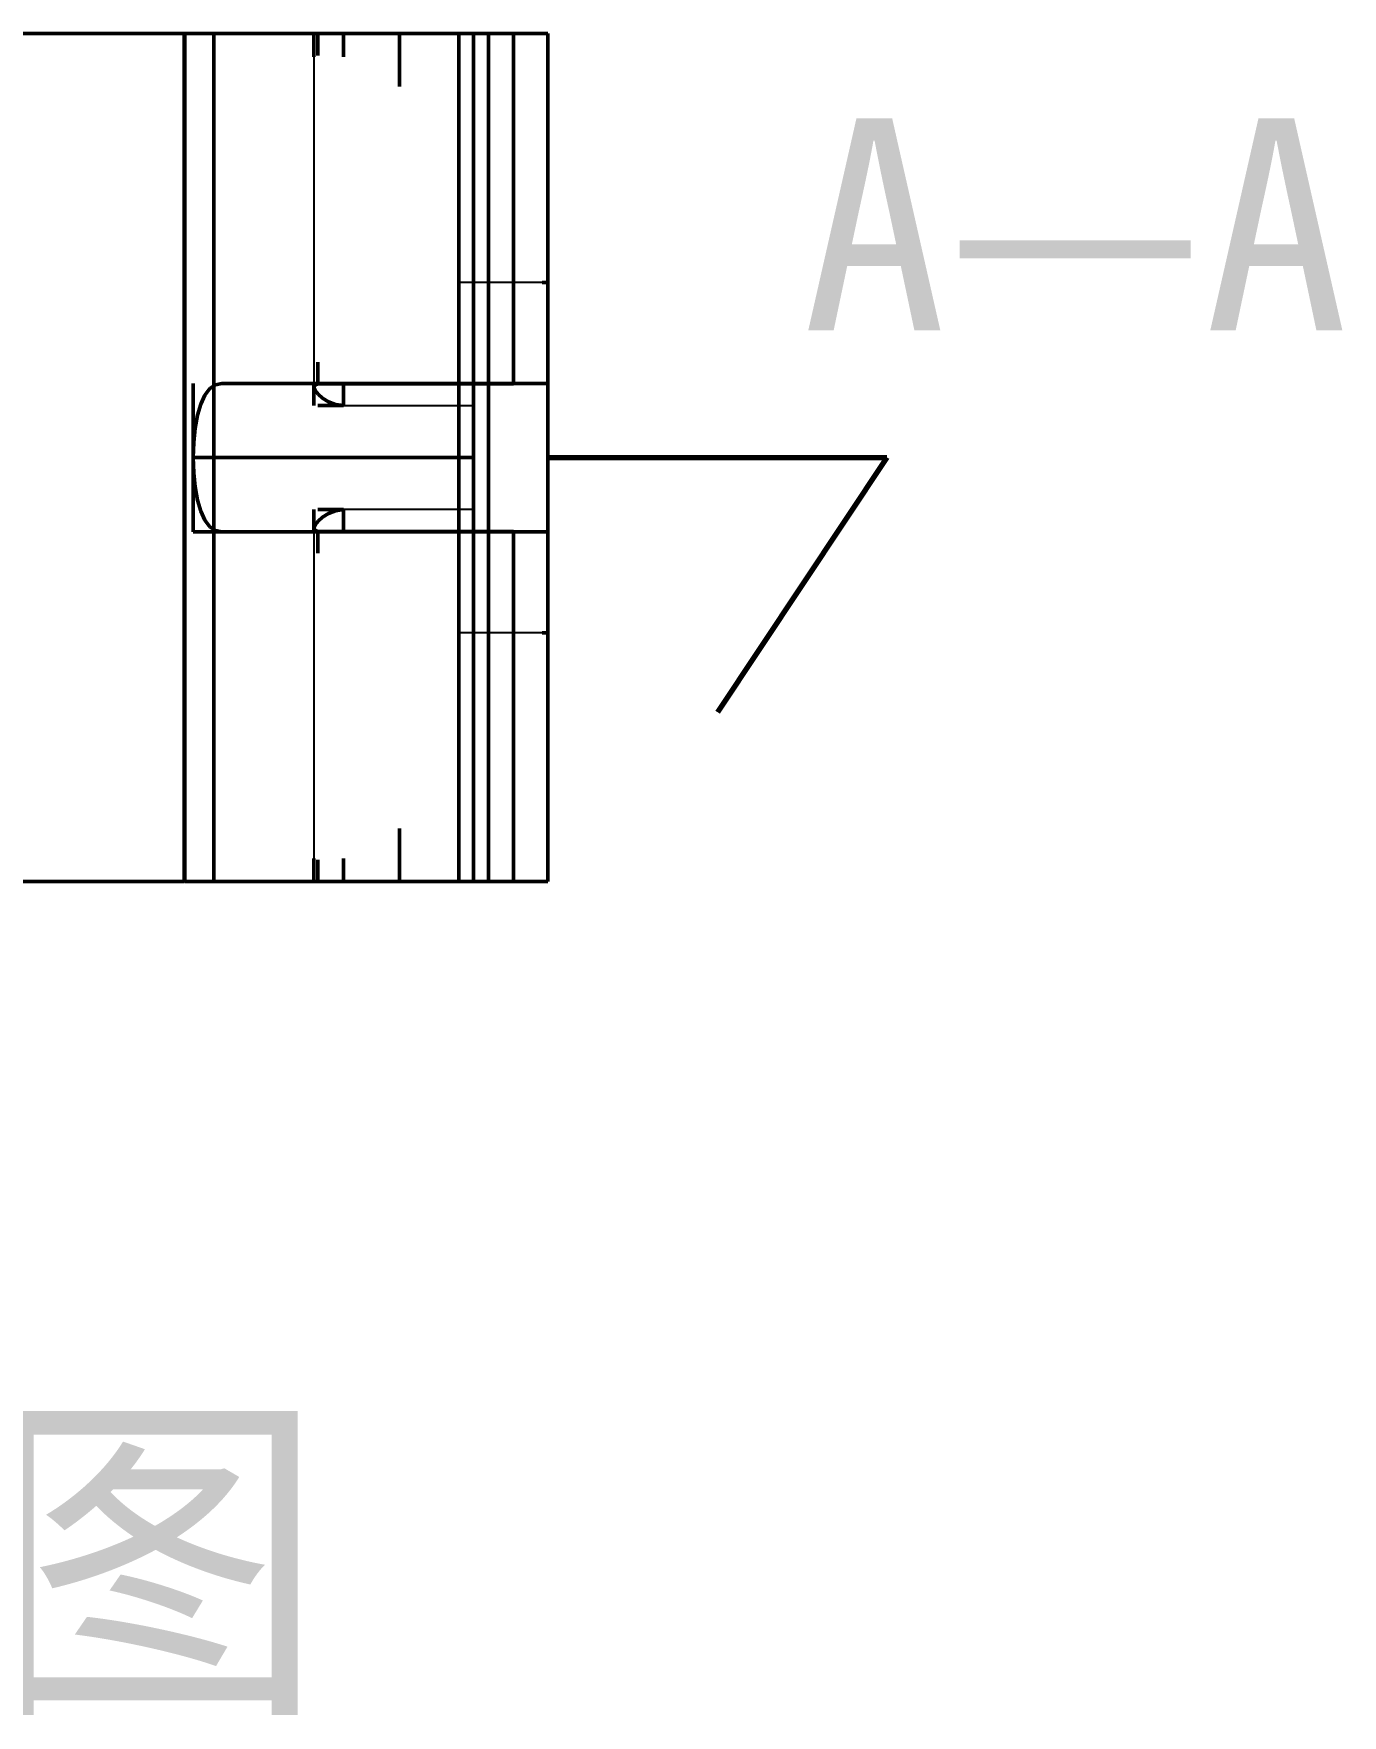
# Model space of a CAD drawing. Header units: millimetres. Extents: x -55 to 113, y -282 to 116.
# Drawn here: x 24.87 to 55.74, y 76.35 to 116.01 of the extents above; entities that cross this region are included whole.
import ezdxf
from ezdxf.enums import TextEntityAlignment as Align

# ---------------------------------------------------------------- set-up
doc = ezdxf.new("R2010")
doc.units = ezdxf.units.MM
for name, color, linetype, lineweight in [('剖切线', 1, 'Continuous', 70), ('可见轮廓', 7, 'Continuous', 50), ('标注', 2, 'Continuous', 25), ('隐藏线', 5, 'Continuous', 25)]:
    doc.layers.add(name, color=color, linetype=linetype, lineweight=lineweight)
doc.styles.add('中文字体', font='simhei.ttf')

msp = doc.modelspace()

# ---------------------------------------------------------------- linework, layer by layer
at = {"layer": '剖切线'}
for p, q in [((37, 106.01), (45, 106.01)), ((45, 106.01), (41, 100.01))]:
    msp.add_line(p, q, dxfattribs=at)
at = {"layer": '可见轮廓'}
for p, q in [((28.418, 116.01), (19.5, 116.01)), ((28.418, 116.01), (28.418, 106.01)), ((28.44, 116.01), (28.428, 116.01)), ((28.437, 116.01), (34.211, 116.01)), ((29.118, 116.01), (28.437, 116.01)), ((28.437, 116.01), (28.437, 96.01)), ((28.457, 116.01), (28.44, 116.01)), ((28.535, 116.01), (28.505, 116.01)), ((28.569, 116.01), (28.535, 116.01)), ((28.622, 116.01), (28.569, 116.01)), ((28.681, 116.01), (28.622, 116.01)), ((28.745, 116.01), (28.681, 116.01)), ((28.813, 116.01), (28.745, 116.01)), ((28.886, 116.01), (28.813, 116.01)), ((28.962, 116.01), (28.886, 116.01)), ((29.04, 116.01), (28.962, 116.01)), ((29.118, 116.01), (29.04, 116.01)), ((32.184, 116.01), (29.118, 116.01)), ((29.118, 116.01), (29.118, 106.01)), ((29.118, 116.01), (29.118, 96.01)), ((31.483, 116.01), (31.483, 115.462)), ((31.576, 116.01), (32.183, 116.01)), ((31.576, 116.01), (36.187, 116.01)), ((31.576, 116.01), (31.576, 115.494)), ((32.183, 116.01), (32.183, 115.462)), ((35.25, 116.01), (32.184, 116.01)), ((33.5, 116.01), (34.9, 116.01)), ((33.5, 116.01), (33.5, 114.76)), ((34.211, 116.01), (34.9, 116.01)), ((34.9, 116.01), (34.9, 107.76)), ((34.9, 116.01), (34.9, 114.76)), ((35.364, 116.01), (35.25, 116.01)), ((35.25, 116.01), (35.25, 106.01)), ((35.479, 116.01), (35.364, 116.01)), ((35.595, 116.01), (35.479, 116.01)), ((35.712, 116.01), (35.595, 116.01)), ((37, 116.01), (35.6, 116.01)), ((35.6, 116.01), (35.6, 96.01)), ((35.83, 116.01), (35.712, 116.01)), ((35.948, 116.01), (35.83, 116.01)), ((36.067, 116.01), (35.948, 116.01)), ((36.187, 116.01), (36.067, 116.01)), ((36.275, 116.01), (36.187, 116.01)), ((36.187, 116.01), (36.187, 111.885)), ((37, 116.01), (36.187, 116.01)), ((36.361, 116.01), (36.275, 116.01)), ((36.442, 116.01), (36.361, 116.01)), ((36.52, 116.01), (36.442, 116.01)), ((36.593, 116.01), (36.52, 116.01)), ((36.66, 116.01), (36.593, 116.01)), ((36.722, 116.01), (36.66, 116.01)), ((36.779, 116.01), (36.722, 116.01)), ((36.83, 116.01), (36.779, 116.01)), ((36.874, 116.01), (36.83, 116.01)), ((36.944, 116.01), (36.912, 116.01)), ((36.968, 116.01), (36.944, 116.01)), ((37, 116.01), (36.996, 116.01)), ((37, 116.01), (37, 111.885)), ((37, 116.01), (37, 107.76)), ((37, 116.01), (37, 96.01)), ((36.187, 111.885), (36.187, 111.879)), ((36.187, 111.879), (36.187, 107.76)), ((37, 111.885), (37, 107.76)), ((34.9, 110.14), (34.9, 101.88)), ((34.9, 110.14), (34.9, 107.76)), ((37, 110.14), (36.869, 110.14)), ((37, 107.76), (37, 110.14)), ((37, 101.88), (37, 110.14)), ((31.576, 108.265), (31.576, 107.749)), ((28.635, 106.01), (28.635, 107.76)), ((28.91, 107.487), (28.811, 107.275)), ((29.028, 107.639), (28.91, 107.487)), ((29.163, 107.73), (29.028, 107.639)), ((29.311, 107.76), (29.163, 107.73)), ((34.211, 107.76), (29.311, 107.76)), ((31.483, 107.785), (31.483, 107.236)), ((31.504, 107.718), (31.483, 107.666)), ((31.483, 107.666), (31.51, 107.594)), ((31.576, 107.749), (31.504, 107.718)), ((31.51, 107.594), (31.58, 107.508)), ((36.187, 107.749), (31.576, 107.749)), ((31.58, 107.508), (31.685, 107.416)), ((31.648, 107.758), (31.634, 107.757)), ((31.663, 107.759), (31.648, 107.758)), ((31.678, 107.76), (31.663, 107.759)), ((31.693, 107.76), (31.678, 107.76)), ((36.187, 107.76), (31.693, 107.76)), ((32.183, 107.785), (32.183, 107.236)), ((34.9, 107.76), (34.211, 107.76)), ((35.031, 107.76), (34.9, 107.76)), ((35.25, 107.76), (35.364, 107.76)), ((35.25, 106.01), (35.25, 107.76)), ((35.364, 107.76), (35.479, 107.76)), ((35.479, 107.76), (35.595, 107.76)), ((35.595, 107.76), (35.712, 107.76)), ((35.712, 107.76), (35.83, 107.76)), ((35.83, 107.76), (35.948, 107.76)), ((35.948, 107.76), (36.067, 107.76)), ((36.067, 107.76), (36.187, 107.76)), ((36.187, 107.76), (36.275, 107.76)), ((36.187, 107.76), (37, 107.76)), ((36.275, 107.76), (36.361, 107.76)), ((36.361, 107.76), (36.442, 107.76)), ((36.442, 107.76), (36.52, 107.76)), ((36.52, 107.76), (36.593, 107.76)), ((36.593, 107.76), (36.66, 107.76)), ((36.66, 107.76), (36.722, 107.76)), ((36.722, 107.76), (36.779, 107.76)), ((36.779, 107.76), (36.83, 107.76)), ((36.83, 107.76), (36.874, 107.76)), ((36.874, 107.76), (36.912, 107.76)), ((36.944, 107.76), (36.968, 107.76)), ((36.968, 107.76), (36.986, 107.76)), ((37, 107.76), (37, 107.553)), ((37, 107.553), (37, 107.341)), ((28.811, 107.275), (28.734, 107.012)), ((32.183, 107.236), (31.576, 107.236)), ((31.685, 107.416), (31.823, 107.33)), ((31.823, 107.33), (31.992, 107.263)), ((31.992, 107.263), (32.183, 107.236)), ((35.25, 106.01), (35.25, 107.236)), ((37, 107.341), (37, 107.125)), ((37, 107.125), (37, 106.906)), ((28.679, 106.703), (28.646, 106.365)), ((28.734, 107.012), (28.679, 106.703)), ((37, 106.906), (37, 106.685)), ((28.646, 106.365), (28.635, 106.01)), ((37, 106.685), (37, 106.461)), ((37, 106.461), (37, 106.236)), ((28.418, 106.01), (28.418, 96.01)), ((35.25, 106.01), (28.635, 106.01)), ((28.635, 104.26), (28.635, 106.01)), ((28.635, 106.01), (28.646, 105.655)), ((29.118, 106.01), (29.118, 96.01)), ((35.25, 106.01), (35.25, 96.01)), ((35.25, 104.784), (35.25, 106.01)), ((35.25, 104.26), (35.25, 106.01)), ((37, 106.236), (37, 106.01)), ((37, 106.01), (37, 105.784)), ((28.646, 105.655), (28.679, 105.318)), ((37, 105.784), (37, 105.559)), ((37, 105.559), (37, 105.335)), ((28.679, 105.318), (28.734, 105.01)), ((37, 105.335), (37, 105.114)), ((37, 105.114), (37, 104.895)), ((28.734, 105.01), (28.811, 104.746)), ((28.811, 104.746), (28.91, 104.535)), ((31.483, 104.784), (31.483, 104.235)), ((32.183, 104.784), (31.576, 104.784)), ((31.992, 104.757), (31.823, 104.69)), ((32.183, 104.784), (31.992, 104.757)), ((32.183, 104.784), (32.183, 104.235)), ((37, 104.895), (37, 104.679)), ((28.91, 104.535), (29.028, 104.382)), ((29.028, 104.382), (29.162, 104.29)), ((31.51, 104.426), (31.483, 104.354)), ((31.483, 104.354), (31.504, 104.302)), ((31.58, 104.512), (31.51, 104.426)), ((31.684, 104.603), (31.58, 104.512)), ((31.823, 104.69), (31.684, 104.603)), ((37, 104.679), (37, 104.467)), ((37, 104.467), (37, 104.26)), ((35.25, 104.26), (28.635, 104.26)), ((29.162, 104.29), (29.311, 104.26)), ((34.211, 104.26), (29.311, 104.26)), ((31.504, 104.302), (31.576, 104.271)), ((31.576, 104.271), (31.576, 103.755)), ((36.187, 104.271), (31.576, 104.271)), ((31.576, 104.271), (31.59, 104.269)), ((31.649, 104.262), (31.663, 104.261)), ((31.663, 104.261), (31.678, 104.26)), ((36.187, 104.26), (31.693, 104.26)), ((34.9, 104.26), (34.211, 104.26)), ((34.9, 104.26), (34.9, 101.88)), ((34.9, 104.26), (34.9, 96.01)), ((35.25, 104.26), (35.364, 104.26)), ((35.364, 104.26), (35.479, 104.26)), ((35.479, 104.26), (35.595, 104.26)), ((35.595, 104.26), (35.712, 104.26)), ((35.712, 104.26), (35.83, 104.26)), ((35.83, 104.26), (35.948, 104.26)), ((35.948, 104.26), (36.067, 104.26)), ((36.067, 104.26), (36.187, 104.26)), ((36.187, 104.26), (36.275, 104.26)), ((36.187, 104.26), (36.187, 100.141)), ((36.187, 104.26), (37, 104.26)), ((36.275, 104.26), (36.361, 104.26)), ((36.361, 104.26), (36.442, 104.26)), ((36.442, 104.26), (36.52, 104.26)), ((36.52, 104.26), (36.593, 104.26)), ((36.593, 104.26), (36.66, 104.26)), ((36.66, 104.26), (36.722, 104.26)), ((36.722, 104.26), (36.779, 104.26)), ((36.779, 104.26), (36.83, 104.26)), ((36.83, 104.26), (36.874, 104.26)), ((36.874, 104.26), (36.912, 104.26)), ((36.944, 104.26), (36.968, 104.26)), ((36.968, 104.26), (36.986, 104.26)), ((37, 104.26), (37, 100.135)), ((37, 101.88), (37, 104.26)), ((37, 104.26), (37, 96.01)), ((37, 101.88), (36.869, 101.88)), ((36.187, 100.141), (36.187, 100.135)), ((36.187, 100.135), (36.187, 96.01)), ((37, 100.135), (37, 96.01)), ((33.5, 97.26), (33.5, 96.01)), ((34.9, 97.26), (34.9, 96.01)), ((31.483, 96.558), (31.483, 96.01)), ((31.576, 96.526), (31.576, 96.01)), ((32.183, 96.558), (32.183, 96.01)), ((19.5, 96.01), (28.418, 96.01)), ((28.418, 96.01), (28.421, 96.01)), ((34.211, 96.01), (28.437, 96.01)), ((28.437, 96.01), (29.118, 96.01)), ((28.44, 96.01), (28.457, 96.01)), ((28.457, 96.01), (28.479, 96.01)), ((28.535, 96.01), (28.569, 96.01)), ((28.569, 96.01), (28.622, 96.01)), ((28.622, 96.01), (28.681, 96.01)), ((28.681, 96.01), (28.745, 96.01)), ((28.745, 96.01), (28.813, 96.01)), ((28.813, 96.01), (28.886, 96.01)), ((28.886, 96.01), (28.962, 96.01)), ((28.962, 96.01), (29.04, 96.01)), ((29.04, 96.01), (29.118, 96.01)), ((32.184, 96.01), (29.118, 96.01)), ((32.183, 96.01), (31.576, 96.01)), ((36.187, 96.01), (31.576, 96.01)), ((35.25, 96.01), (32.184, 96.01)), ((34.9, 96.01), (33.5, 96.01)), ((34.9, 96.01), (34.211, 96.01)), ((35.25, 96.01), (35.364, 96.01)), ((35.364, 96.01), (35.479, 96.01)), ((35.479, 96.01), (35.595, 96.01)), ((35.595, 96.01), (35.712, 96.01)), ((35.6, 96.01), (37, 96.01)), ((35.712, 96.01), (35.83, 96.01)), ((35.83, 96.01), (35.948, 96.01)), ((35.948, 96.01), (36.067, 96.01)), ((36.067, 96.01), (36.187, 96.01)), ((36.187, 96.01), (36.275, 96.01)), ((36.187, 96.01), (37, 96.01)), ((36.275, 96.01), (36.361, 96.01)), ((36.361, 96.01), (36.442, 96.01)), ((36.442, 96.01), (36.52, 96.01)), ((36.52, 96.01), (36.593, 96.01)), ((36.593, 96.01), (36.66, 96.01)), ((36.66, 96.01), (36.722, 96.01)), ((36.722, 96.01), (36.779, 96.01)), ((36.779, 96.01), (36.83, 96.01)), ((36.83, 96.01), (36.874, 96.01)), ((36.874, 96.01), (36.912, 96.01)), ((36.944, 96.01), (36.968, 96.01)), ((36.968, 96.01), (36.986, 96.01))]:
    msp.add_line(p, q, dxfattribs=at)
at = {"layer": '隐藏线'}
for p, q in [((35.6, 116.01), (19.5, 116.01)), ((28.418, 116.01), (28.418, 116.01)), ((33.5, 116.01), (28.418, 116.01)), ((28.596, 116.01), (28.437, 116.01)), ((28.785, 116.01), (28.596, 116.01)), ((29.004, 116.01), (28.785, 116.01)), ((29.251, 116.01), (29.004, 116.01)), ((29.528, 116.01), (29.251, 116.01)), ((29.833, 116.01), (29.528, 116.01)), ((30.165, 116.01), (29.833, 116.01)), ((30.522, 116.01), (30.165, 116.01)), ((30.906, 116.01), (30.522, 116.01)), ((31.314, 116.01), (30.906, 116.01)), ((31.745, 116.01), (31.314, 116.01)), ((31.483, 116.01), (31.483, 111.623)), ((31.535, 116.01), (31.519, 116.01)), ((31.554, 116.01), (31.535, 116.01)), ((31.576, 116.01), (31.554, 116.01)), ((31.78, 116.01), (31.576, 116.01)), ((31.628, 116.01), (31.688, 116.01)), ((31.688, 116.01), (31.757, 116.01)), ((32.198, 116.01), (31.745, 116.01)), ((31.757, 116.01), (31.833, 116.01)), ((31.998, 116.01), (31.78, 116.01)), ((31.833, 116.01), (31.915, 116.01)), ((31.915, 116.01), (32.002, 116.01)), ((32.227, 116.01), (31.998, 116.01)), ((32.002, 116.01), (32.091, 116.01)), ((32.091, 116.01), (32.183, 116.01)), ((32.183, 116.01), (33.716, 116.01)), ((32.673, 116.01), (32.198, 116.01)), ((32.469, 116.01), (32.227, 116.01)), ((32.724, 116.01), (32.469, 116.01)), ((33.168, 116.01), (32.673, 116.01)), ((32.989, 116.01), (32.724, 116.01)), ((33.266, 116.01), (32.989, 116.01)), ((33.68, 116.01), (33.168, 116.01)), ((33.553, 116.01), (33.266, 116.01)), ((33.637, 116.01), (33.5, 116.01)), ((33.751, 116.01), (33.553, 116.01)), ((34.211, 116.01), (33.68, 116.01)), ((33.716, 116.01), (35.25, 116.01)), ((33.953, 116.01), (33.751, 116.01)), ((33.906, 116.01), (33.773, 116.01)), ((34.036, 116.01), (33.906, 116.01)), ((34.159, 116.01), (33.953, 116.01)), ((34.369, 116.01), (34.159, 116.01)), ((34.211, 116.01), (34.287, 116.01)), ((34.287, 116.01), (34.361, 116.01)), ((34.361, 116.01), (34.43, 116.01)), ((34.584, 116.01), (34.369, 116.01)), ((34.43, 116.01), (34.496, 116.01)), ((34.496, 116.01), (34.558, 116.01)), ((34.558, 116.01), (34.615, 116.01)), ((34.802, 116.01), (34.584, 116.01)), ((34.615, 116.01), (34.668, 116.01)), ((34.668, 116.01), (34.715, 116.01)), ((34.715, 116.01), (34.758, 116.01)), ((34.758, 116.01), (34.795, 116.01)), ((35.024, 116.01), (34.802, 116.01)), ((34.827, 116.01), (34.853, 116.01)), ((34.853, 116.01), (34.873, 116.01)), ((34.9, 116.01), (34.9, 111.885)), ((34.9, 116.01), (34.9, 106.01)), ((35.25, 116.01), (35.024, 116.01)), ((35.25, 116.01), (35.25, 111.623)), ((35.6, 116.01), (35.737, 116.01)), ((35.737, 116.01), (35.873, 116.01)), ((35.873, 116.01), (36.006, 116.01)), ((36.006, 116.01), (36.136, 116.01)), ((36.136, 116.01), (36.26, 116.01)), ((36.26, 116.01), (36.377, 116.01)), ((36.377, 116.01), (36.488, 116.01)), ((36.488, 116.01), (36.59, 116.01)), ((36.59, 116.01), (36.682, 116.01)), ((36.682, 116.01), (36.764, 116.01)), ((36.764, 116.01), (36.834, 116.01)), ((36.834, 116.01), (36.893, 116.01)), ((36.893, 116.01), (36.939, 116.01)), ((36.939, 116.01), (36.973, 116.01)), ((36.973, 116.01), (36.993, 116.01)), ((37, 116.01), (37, 106.01)), ((34.9, 111.885), (34.9, 107.76)), ((31.483, 111.623), (31.483, 107.672)), ((35.25, 111.623), (35.25, 107.236)), ((34.9, 110.056), (34.9, 110.14)), ((34.9, 110.14), (34.9, 110.129)), ((35.95, 110.14), (34.9, 110.14)), ((34.9, 109.82), (34.9, 110.056)), ((34.9, 110.046), (34.9, 109.975)), ((34.9, 109.975), (34.9, 109.883)), ((34.9, 109.883), (34.9, 109.772)), ((37, 110.14), (35.95, 110.14)), ((37, 110.098), (37, 110.129)), ((37, 110.046), (37, 110.098)), ((37, 109.975), (37, 110.046)), ((37, 109.883), (37, 109.975)), ((37, 109.972), (37, 109.77)), ((37, 109.772), (37, 109.883)), ((34.9, 109.44), (34.9, 109.82)), ((34.9, 109.772), (34.9, 109.642)), ((34.9, 109.642), (34.9, 109.495)), ((34.9, 109.495), (34.9, 109.328)), ((37, 109.642), (37, 109.772)), ((37, 109.77), (37, 109.495)), ((37, 109.495), (37, 109.642)), ((37, 109.328), (37, 109.495)), ((37, 109.495), (37, 109.145)), ((34.9, 108.93), (34.9, 109.44)), ((34.9, 109.328), (34.9, 109.146)), ((34.9, 109.146), (34.9, 108.948)), ((37, 109.146), (37, 109.328)), ((37, 108.948), (37, 109.146)), ((37, 109.145), (37, 108.734)), ((34.9, 108.948), (34.9, 108.736)), ((34.9, 108.302), (34.9, 108.93)), ((34.9, 108.736), (34.9, 108.509)), ((37, 108.736), (37, 108.948)), ((37, 108.509), (37, 108.736)), ((37, 108.734), (37, 108.269)), ((34.9, 108.509), (34.9, 108.27)), ((34.9, 107.588), (34.9, 108.302)), ((37, 108.27), (37, 108.509)), ((34.9, 108.27), (34.9, 108.02)), ((34.9, 108.02), (34.9, 107.76)), ((37, 108.02), (37, 108.27)), ((37, 108.269), (37, 107.76)), ((37, 107.76), (37, 108.02)), ((28.958, 107.559), (28.901, 107.471)), ((29.021, 107.632), (28.958, 107.559)), ((29.088, 107.688), (29.021, 107.632)), ((29.159, 107.728), (29.088, 107.688)), ((29.233, 107.752), (29.159, 107.728)), ((29.311, 107.76), (29.233, 107.752)), ((31.693, 107.76), (29.311, 107.76)), ((29.311, 107.76), (29.441, 107.76)), ((29.441, 107.76), (29.577, 107.76)), ((29.577, 107.76), (29.72, 107.76)), ((29.72, 107.76), (29.868, 107.76)), ((29.868, 107.76), (30.023, 107.76)), ((30.023, 107.76), (30.183, 107.76)), ((30.183, 107.76), (30.35, 107.76)), ((30.35, 107.76), (30.522, 107.76)), ((30.522, 107.76), (30.806, 107.76)), ((30.806, 107.76), (31.104, 107.76)), ((31.104, 107.76), (31.415, 107.76)), ((31.415, 107.76), (31.739, 107.76)), ((31.483, 107.672), (31.484, 107.655)), ((31.484, 107.655), (31.489, 107.638)), ((31.535, 107.737), (31.519, 107.729)), ((31.521, 107.578), (31.537, 107.556)), ((31.554, 107.743), (31.535, 107.737)), ((31.537, 107.556), (31.556, 107.534)), ((31.576, 107.749), (31.554, 107.743)), ((31.556, 107.534), (31.577, 107.511)), ((31.693, 107.76), (31.852, 107.76)), ((31.739, 107.76), (32.076, 107.76)), ((31.852, 107.76), (32.018, 107.76)), ((32.018, 107.76), (32.19, 107.76)), ((32.076, 107.76), (32.425, 107.76)), ((32.19, 107.76), (32.37, 107.76)), ((32.37, 107.76), (32.556, 107.76)), ((32.425, 107.76), (32.785, 107.76)), ((32.556, 107.76), (32.75, 107.76)), ((32.75, 107.76), (32.949, 107.76)), ((32.785, 107.76), (33.155, 107.76)), ((32.949, 107.76), (33.155, 107.76)), ((33.155, 107.76), (33.204, 107.76)), ((33.204, 107.76), (33.253, 107.76)), ((33.253, 107.76), (33.302, 107.76)), ((33.302, 107.76), (33.352, 107.76)), ((33.352, 107.76), (33.402, 107.76)), ((33.402, 107.76), (33.452, 107.76)), ((33.452, 107.76), (33.503, 107.76)), ((33.503, 107.76), (33.553, 107.76)), ((33.543, 107.76), (33.674, 107.76)), ((33.553, 107.76), (33.751, 107.76)), ((33.674, 107.76), (33.807, 107.76)), ((33.751, 107.76), (33.953, 107.76)), ((33.807, 107.76), (33.94, 107.76)), ((33.94, 107.76), (34.075, 107.76)), ((33.953, 107.76), (34.159, 107.76)), ((34.075, 107.76), (34.211, 107.76)), ((34.159, 107.76), (34.369, 107.76)), ((34.287, 107.76), (34.211, 107.76)), ((34.361, 107.76), (34.287, 107.76)), ((34.43, 107.76), (34.361, 107.76)), ((34.369, 107.76), (34.584, 107.76)), ((34.496, 107.76), (34.43, 107.76)), ((34.558, 107.76), (34.496, 107.76)), ((34.615, 107.76), (34.558, 107.76)), ((34.584, 107.76), (34.802, 107.76)), ((34.668, 107.76), (34.615, 107.76)), ((34.744, 107.76), (34.715, 107.76)), ((34.77, 107.76), (34.744, 107.76)), ((34.802, 107.76), (35.024, 107.76)), ((34.835, 107.76), (34.816, 107.76)), ((34.851, 107.76), (34.835, 107.76)), ((34.9, 107.76), (34.9, 107.76)), ((35.95, 107.76), (34.9, 107.76)), ((34.9, 106.815), (34.9, 107.588)), ((35.024, 107.76), (35.25, 107.76)), ((37, 107.76), (35.95, 107.76)), ((28.763, 107.123), (28.729, 106.987)), ((28.802, 107.247), (28.763, 107.123)), ((28.849, 107.367), (28.802, 107.247)), ((28.901, 107.471), (28.849, 107.367)), ((31.609, 107.48), (31.645, 107.448)), ((31.645, 107.448), (31.685, 107.417)), ((31.685, 107.417), (31.729, 107.386)), ((31.729, 107.386), (31.776, 107.356)), ((31.776, 107.356), (31.828, 107.327)), ((31.828, 107.327), (31.883, 107.301)), ((31.883, 107.301), (31.942, 107.278)), ((31.942, 107.278), (31.957, 107.274)), ((31.957, 107.274), (31.971, 107.269)), ((32, 107.261), (32.015, 107.257)), ((32.015, 107.257), (32.03, 107.254)), ((32.045, 107.25), (32.06, 107.248)), ((32.06, 107.248), (32.075, 107.245)), ((32.136, 107.238), (32.151, 107.237)), ((32.151, 107.237), (32.167, 107.236)), ((32.183, 107.236), (33.716, 107.236)), ((33.716, 107.236), (35.25, 107.236)), ((35.25, 107.109), (35.25, 107.236)), ((35.25, 106.972), (35.25, 107.109)), ((28.7, 106.84), (28.676, 106.685)), ((28.729, 106.987), (28.7, 106.84)), ((34.9, 106.01), (34.9, 106.815)), ((35.25, 106.826), (35.25, 106.972)), ((35.25, 106.672), (35.25, 106.826)), ((28.645, 106.355), (28.637, 106.183)), ((28.658, 106.523), (28.645, 106.355)), ((28.676, 106.685), (28.658, 106.523)), ((35.25, 106.512), (35.25, 106.672)), ((35.25, 106.347), (35.25, 106.512)), ((35.25, 106.18), (35.25, 106.347)), ((28.637, 106.183), (28.635, 106.01)), ((28.635, 106.01), (28.637, 105.837)), ((34.9, 105.205), (34.9, 106.01)), ((34.9, 106.01), (34.9, 96.01)), ((35.25, 106.01), (35.25, 106.18)), ((35.25, 105.84), (35.25, 106.01)), ((37, 106.01), (37, 96.01)), ((28.637, 105.837), (28.645, 105.665)), ((28.645, 105.665), (28.658, 105.498)), ((35.25, 105.673), (35.25, 105.84)), ((35.25, 105.508), (35.25, 105.673)), ((35.25, 105.348), (35.25, 105.508)), ((28.658, 105.498), (28.676, 105.336)), ((28.676, 105.336), (28.7, 105.181)), ((28.7, 105.181), (28.729, 105.034)), ((34.9, 104.432), (34.9, 105.205)), ((35.25, 105.194), (35.25, 105.348)), ((35.25, 105.048), (35.25, 105.194)), ((28.729, 105.034), (28.762, 104.898)), ((28.762, 104.898), (28.802, 104.773)), ((28.802, 104.773), (28.849, 104.653)), ((31.883, 104.719), (31.828, 104.693)), ((31.942, 104.742), (31.883, 104.719)), ((31.957, 104.746), (31.942, 104.742)), ((32, 104.759), (31.985, 104.755)), ((32.015, 104.763), (32, 104.759)), ((32.044, 104.77), (32.029, 104.766)), ((32.059, 104.772), (32.044, 104.77)), ((32.136, 104.782), (32.12, 104.781)), ((32.151, 104.783), (32.136, 104.782)), ((32.183, 104.784), (32.167, 104.784)), ((33.716, 104.784), (32.183, 104.784)), ((35.25, 104.784), (33.716, 104.784)), ((35.25, 104.911), (35.25, 105.048)), ((35.25, 104.784), (35.25, 104.911)), ((35.25, 104.784), (35.25, 100.397)), ((28.849, 104.653), (28.901, 104.55)), ((28.901, 104.55), (28.958, 104.461)), ((28.958, 104.461), (29.021, 104.388)), ((29.021, 104.388), (29.088, 104.332)), ((29.088, 104.332), (29.158, 104.292)), ((31.484, 104.365), (31.483, 104.348)), ((31.483, 104.348), (31.484, 104.334)), ((31.483, 104.348), (31.483, 100.397)), ((31.521, 104.442), (31.507, 104.421)), ((31.537, 104.464), (31.521, 104.442)), ((31.556, 104.486), (31.537, 104.464)), ((31.609, 104.54), (31.577, 104.509)), ((31.644, 104.572), (31.609, 104.54)), ((31.684, 104.603), (31.644, 104.572)), ((31.728, 104.634), (31.684, 104.603)), ((31.776, 104.664), (31.728, 104.634)), ((31.828, 104.693), (31.776, 104.664)), ((34.9, 103.718), (34.9, 104.432)), ((29.158, 104.292), (29.233, 104.268)), ((29.233, 104.268), (29.311, 104.26)), ((29.311, 104.26), (29.441, 104.26)), ((31.693, 104.26), (29.311, 104.26)), ((29.441, 104.26), (29.577, 104.26)), ((29.577, 104.26), (29.72, 104.26)), ((29.72, 104.26), (29.868, 104.26)), ((29.868, 104.26), (30.023, 104.26)), ((30.023, 104.26), (30.183, 104.26)), ((30.183, 104.26), (30.35, 104.26)), ((30.35, 104.26), (30.522, 104.26)), ((30.522, 104.26), (30.806, 104.26)), ((30.806, 104.26), (31.104, 104.26)), ((31.104, 104.26), (31.415, 104.26)), ((31.415, 104.26), (31.739, 104.26)), ((31.535, 104.283), (31.554, 104.277)), ((31.554, 104.277), (31.576, 104.271)), ((31.693, 104.26), (31.852, 104.26)), ((31.739, 104.26), (32.076, 104.26)), ((31.852, 104.26), (32.018, 104.26)), ((32.018, 104.26), (32.19, 104.26)), ((32.076, 104.26), (32.425, 104.26)), ((32.19, 104.26), (32.37, 104.26)), ((32.37, 104.26), (32.556, 104.26)), ((32.425, 104.26), (32.785, 104.26)), ((32.556, 104.26), (32.75, 104.26)), ((32.75, 104.26), (32.949, 104.26)), ((32.785, 104.26), (33.155, 104.26)), ((32.949, 104.26), (33.155, 104.26)), ((33.155, 104.26), (33.204, 104.26)), ((33.204, 104.26), (33.253, 104.26)), ((33.253, 104.26), (33.302, 104.26)), ((33.302, 104.26), (33.352, 104.26)), ((33.352, 104.26), (33.402, 104.26)), ((33.402, 104.26), (33.452, 104.26)), ((33.452, 104.26), (33.503, 104.26)), ((33.503, 104.26), (33.553, 104.26)), ((33.543, 104.26), (33.674, 104.26)), ((33.553, 104.26), (33.751, 104.26)), ((33.674, 104.26), (33.807, 104.26)), ((33.751, 104.26), (33.953, 104.26)), ((33.807, 104.26), (33.94, 104.26)), ((33.94, 104.26), (34.075, 104.26)), ((33.953, 104.26), (34.159, 104.26)), ((34.075, 104.26), (34.211, 104.26)), ((34.159, 104.26), (34.369, 104.26)), ((34.287, 104.26), (34.211, 104.26)), ((34.361, 104.26), (34.287, 104.26)), ((34.43, 104.26), (34.361, 104.26)), ((34.369, 104.26), (34.584, 104.26)), ((34.496, 104.26), (34.43, 104.26)), ((34.558, 104.26), (34.496, 104.26)), ((34.615, 104.26), (34.558, 104.26)), ((34.584, 104.26), (34.802, 104.26)), ((34.668, 104.26), (34.615, 104.26)), ((34.744, 104.26), (34.715, 104.26)), ((34.77, 104.26), (34.744, 104.26)), ((34.802, 104.26), (35.024, 104.26)), ((34.835, 104.26), (34.816, 104.26)), ((34.851, 104.26), (34.835, 104.26)), ((34.9, 104.26), (34.9, 104.26)), ((34.9, 104.26), (34.9, 100.135)), ((34.9, 104.26), (34.9, 104)), ((35.95, 104.26), (34.9, 104.26)), ((34.9, 104), (34.9, 103.75)), ((35.024, 104.26), (35.25, 104.26)), ((37, 104.26), (35.95, 104.26)), ((37, 104.26), (37, 103.751)), ((37, 104), (37, 104.26)), ((37, 103.75), (37, 104)), ((34.9, 103.75), (34.9, 103.511)), ((34.9, 103.09), (34.9, 103.718)), ((37, 103.751), (37, 103.286)), ((37, 103.511), (37, 103.75)), ((34.9, 103.511), (34.9, 103.284)), ((34.9, 103.284), (34.9, 103.072)), ((37, 103.284), (37, 103.511)), ((37, 103.286), (37, 102.875)), ((37, 103.072), (37, 103.284)), ((34.9, 102.58), (34.9, 103.09)), ((34.9, 103.072), (34.9, 102.874)), ((34.9, 102.874), (34.9, 102.692)), ((37, 102.874), (37, 103.072)), ((37, 102.875), (37, 102.525)), ((37, 102.692), (37, 102.874)), ((34.9, 102.692), (34.9, 102.525)), ((34.9, 102.2), (34.9, 102.58)), ((34.9, 102.525), (34.9, 102.378)), ((34.9, 102.378), (34.9, 102.248)), ((37, 102.525), (37, 102.692)), ((37, 102.525), (37, 102.25)), ((37, 102.378), (37, 102.525)), ((37, 102.248), (37, 102.378)), ((34.9, 102.248), (34.9, 102.137)), ((34.9, 101.964), (34.9, 102.2)), ((34.9, 102.137), (34.9, 102.045)), ((34.9, 102.045), (34.9, 101.974)), ((34.9, 101.974), (34.9, 101.922)), ((37, 102.25), (37, 102.048)), ((37, 102.137), (37, 102.248)), ((37, 102.045), (37, 102.137)), ((37, 102.048), (37, 101.924)), ((37, 101.974), (37, 102.045)), ((34.9, 101.922), (34.9, 101.891)), ((35.95, 101.88), (34.9, 101.88)), ((37, 101.88), (35.95, 101.88)), ((37, 101.924), (37, 101.88)), ((31.483, 100.397), (31.483, 96.01)), ((35.25, 100.397), (35.25, 96.01)), ((34.9, 100.135), (34.9, 96.01)), ((35.6, 96.01), (19.5, 96.01)), ((28.418, 96.01), (33.5, 96.01)), ((28.437, 96.01), (28.432, 96.01)), ((28.437, 96.01), (28.596, 96.01)), ((28.596, 96.01), (28.785, 96.01)), ((28.785, 96.01), (29.004, 96.01)), ((29.004, 96.01), (29.251, 96.01)), ((29.251, 96.01), (29.528, 96.01)), ((29.528, 96.01), (29.833, 96.01)), ((29.833, 96.01), (30.165, 96.01)), ((30.165, 96.01), (30.522, 96.01)), ((30.522, 96.01), (30.906, 96.01)), ((30.906, 96.01), (31.314, 96.01)), ((31.314, 96.01), (31.745, 96.01)), ((31.536, 96.01), (31.52, 96.01)), ((31.555, 96.01), (31.536, 96.01)), ((31.576, 96.01), (31.78, 96.01)), ((31.628, 96.01), (31.577, 96.01)), ((31.688, 96.01), (31.628, 96.01)), ((31.757, 96.01), (31.688, 96.01)), ((31.745, 96.01), (32.198, 96.01)), ((31.833, 96.01), (31.757, 96.01)), ((31.78, 96.01), (31.998, 96.01)), ((31.915, 96.01), (31.833, 96.01)), ((32.002, 96.01), (31.915, 96.01)), ((31.998, 96.01), (32.227, 96.01)), ((32.091, 96.01), (32.002, 96.01)), ((32.183, 96.01), (32.091, 96.01)), ((33.716, 96.01), (32.183, 96.01)), ((32.198, 96.01), (32.673, 96.01)), ((32.227, 96.01), (32.469, 96.01)), ((32.469, 96.01), (32.724, 96.01)), ((32.673, 96.01), (33.168, 96.01)), ((32.724, 96.01), (32.989, 96.01)), ((32.989, 96.01), (33.266, 96.01)), ((33.168, 96.01), (33.68, 96.01)), ((33.266, 96.01), (33.553, 96.01)), ((33.5, 96.01), (33.637, 96.01)), ((33.553, 96.01), (33.751, 96.01)), ((33.68, 96.01), (34.211, 96.01)), ((35.25, 96.01), (33.716, 96.01)), ((33.751, 96.01), (33.953, 96.01)), ((33.773, 96.01), (33.906, 96.01)), ((33.906, 96.01), (34.036, 96.01)), ((33.953, 96.01), (34.159, 96.01)), ((34.159, 96.01), (34.369, 96.01)), ((34.287, 96.01), (34.211, 96.01)), ((34.361, 96.01), (34.287, 96.01)), ((34.43, 96.01), (34.361, 96.01)), ((34.369, 96.01), (34.584, 96.01)), ((34.496, 96.01), (34.43, 96.01)), ((34.558, 96.01), (34.496, 96.01)), ((34.615, 96.01), (34.558, 96.01)), ((34.584, 96.01), (34.802, 96.01)), ((34.668, 96.01), (34.615, 96.01)), ((34.715, 96.01), (34.668, 96.01)), ((34.758, 96.01), (34.715, 96.01)), ((34.827, 96.01), (34.795, 96.01)), ((34.802, 96.01), (35.024, 96.01)), ((34.853, 96.01), (34.827, 96.01)), ((34.9, 96.01), (34.897, 96.01)), ((35.024, 96.01), (35.25, 96.01)), ((35.737, 96.01), (35.6, 96.01)), ((35.873, 96.01), (35.737, 96.01)), ((36.006, 96.01), (35.873, 96.01)), ((36.136, 96.01), (36.006, 96.01)), ((36.26, 96.01), (36.136, 96.01)), ((36.377, 96.01), (36.26, 96.01)), ((36.488, 96.01), (36.377, 96.01)), ((36.59, 96.01), (36.488, 96.01)), ((36.682, 96.01), (36.59, 96.01)), ((36.764, 96.01), (36.682, 96.01)), ((36.834, 96.01), (36.764, 96.01)), ((36.893, 96.01), (36.834, 96.01)), ((36.939, 96.01), (36.893, 96.01)), ((36.973, 96.01), (36.939, 96.01)), ((37, 96.01), (36.993, 96.01))]:
    msp.add_line(p, q, dxfattribs=at)

# ---------------------------------------------------------------- texts
at = {"layer": '标注', "style": '中文字体'}
msp.add_text('A—A', height=5, dxfattribs=at).set_placement((43, 109.01))
msp.add_text('俯视图', height=6, dxfattribs=at).set_placement((19.5, 80.01), align=Align.MIDDLE_CENTER)

doc.saveas('drawing.dxf')
